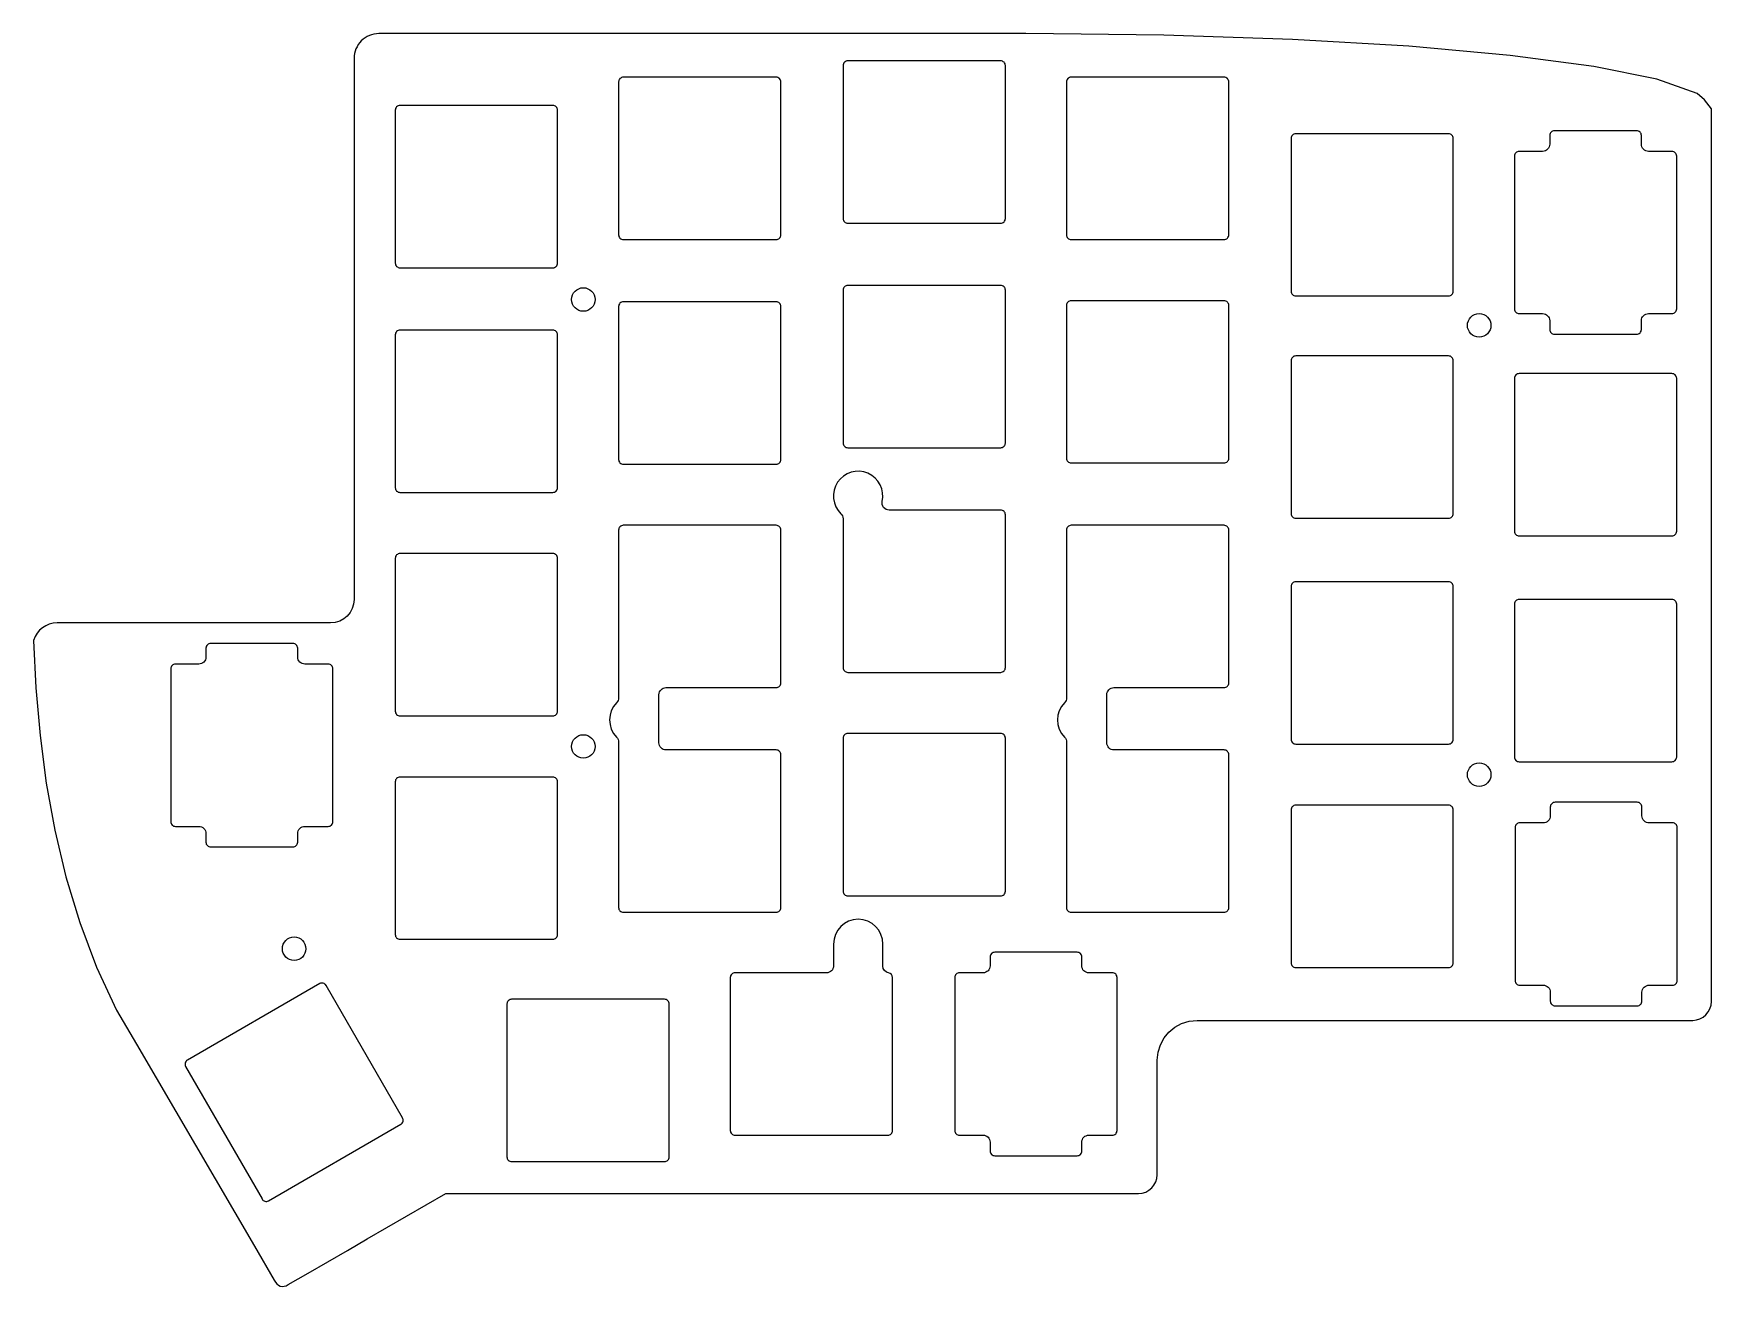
# Model space of a CAD drawing. Header units: millimetres. Extents: x 77 to 219, y -147 to -41.
import ezdxf

# ---------------------------------------------------------------- set-up
doc = ezdxf.new("R2010")
doc.units = ezdxf.units.MM
doc.layers.get('0').update_dxf_attribs({"linetype": 'CONTINUOUS'})

msp = doc.modelspace()

# ---------------------------------------------------------------- linework, layer by layer
for points in [[(102, -91.01), (78.74, -91.01, 0.328771), (76.73, -92.49), (76.93, -96.53), (77.29, -100.58), (77.82, -104.62), (78.55, -108.63), (79.49, -112.59), (80.67, -116.47), (82.1, -120.27), (83.8, -123.94), (85.48, -126.82), (87.16, -129.68), (88.83, -132.55), (90.51, -135.41), (92.18, -138.28), (93.86, -141.15), (95.53, -144.01), (97.21, -146.88), (97.31, -147.05), (97.42, -147.2), (97.56, -147.32), (97.71, -147.39), (97.87, -147.42), (98.04, -147.41), (98.22, -147.36), (98.4, -147.27), (100.08, -146.3), (101.76, -145.33), (103.43, -144.36), (105.11, -143.39), (106.78, -142.42), (108.46, -141.45), (110.13, -140.48), (111.79, -139.52), (170.72, -139.52), (171.04, -139.49), (171.34, -139.4), (171.61, -139.25), (171.85, -139.05), (172.04, -138.82), (172.19, -138.54), (172.28, -138.24), (172.32, -137.93), (172.32, -128.2), (172.39, -127.51), (172.58, -126.88), (172.9, -126.3), (173.31, -125.8), (173.82, -125.38), (174.39, -125.07), (175.03, -124.87), (175.72, -124.8), (217.86, -124.8), (218.18, -124.77), (218.48, -124.67), (218.75, -124.53), (218.99, -124.33), (219.18, -124.09), (219.33, -123.82), (219.43, -123.52), (219.46, -123.2), (219.46, -47.31), (218.87, -46.54), (218.23, -45.98), (214.81, -44.78), (209.44, -43.7), (202.33, -42.76), (193.71, -41.98), (183.82, -41.4), (172.89, -41.03), (161.15, -40.9), (106.1, -40.9, 0.414214), (104, -43), (104, -89.01, -0.414202)], [(145.6, -56.62, 0.414214), (146, -57.02), (159, -57.02, 0.414214), (159.4, -56.62), (159.4, -43.62, 0.414214), (159, -43.22), (146, -43.22, 0.414214), (145.6, -43.62)], [(126.5, -58.01, 0.414214), (126.9, -58.41), (139.9, -58.41, 0.414214), (140.3, -58.01), (140.3, -45.01, 0.414214), (139.9, -44.61), (126.9, -44.61, 0.414214), (126.5, -45.01)], [(164.6, -58.01, 0.414214), (165, -58.41), (178, -58.41, 0.414214), (178.4, -58.01), (178.4, -45.01, 0.414214), (178, -44.61), (165, -44.61, 0.414214), (164.6, -45.01)], [(107.5, -60.41, 0.414214), (107.9, -60.81), (120.9, -60.81, 0.414214), (121.3, -60.41), (121.3, -47.41, 0.414214), (120.9, -47.01), (107.9, -47.01, 0.414214), (107.5, -47.41)], [(183.7, -62.81, 0.414214), (184.1, -63.21), (197.1, -63.21, 0.414214), (197.5, -62.81), (197.5, -49.81, 0.414214), (197.1, -49.41), (184.1, -49.41, 0.414214), (183.7, -49.81)], [(205.7, -66.06, 0.414214), (206.1, -66.46), (213.1, -66.46, 0.414214), (213.5, -66.06), (213.5, -65.31, -0.414214), (214.1, -64.71), (216.1, -64.71, 0.414214), (216.5, -64.31), (216.5, -51.31, 0.414214), (216.1, -50.91), (214.1, -50.91, -0.414214), (213.5, -50.31), (213.5, -49.56, 0.414214), (213.1, -49.16), (206.1, -49.16, 0.414214), (205.7, -49.56), (205.7, -50.31, -0.414214), (205.1, -50.91), (203.1, -50.91, 0.414214), (202.7, -51.31), (202.7, -64.31, 0.414214), (203.1, -64.71), (205.1, -64.71, -0.414214), (205.7, -65.31)], [(159.4, -62.71, 0.414214), (159, -62.31), (146, -62.31, 0.414214), (145.6, -62.71), (145.6, -75.71, 0.414214), (146, -76.11), (159, -76.11, 0.414214), (159.4, -75.71)], [(140.3, -64.11, 0.414214), (139.9, -63.71), (126.9, -63.71, 0.414214), (126.5, -64.11), (126.5, -77.11, 0.414214), (126.9, -77.51), (139.9, -77.51, 0.414214), (140.3, -77.11)], [(178.4, -64.01, 0.414214), (178, -63.61), (165, -63.61, 0.414214), (164.6, -64.01), (164.6, -77.01, 0.414214), (165, -77.41), (178, -77.41, 0.414214), (178.4, -77.01)], [(121.3, -66.51, 0.414214), (120.9, -66.11), (107.9, -66.11, 0.414214), (107.5, -66.51), (107.5, -79.51, 0.414214), (107.9, -79.91), (120.9, -79.91, 0.414214), (121.3, -79.51)], [(183.7, -81.71, 0.414214), (184.1, -82.11), (197.1, -82.11, 0.414214), (197.5, -81.71), (197.5, -68.71, 0.414214), (197.1, -68.31), (184.1, -68.31, 0.414214), (183.7, -68.71)], [(202.7, -83.21, 0.414214), (203.1, -83.61), (216.1, -83.61, 0.414214), (216.5, -83.21), (216.5, -70.21, 0.414214), (216.1, -69.81), (203.1, -69.81, 0.414214), (202.7, -70.21)], [(145.6, -94.81, 0.414214), (146, -95.21), (159, -95.21, 0.414214), (159.4, -94.81), (159.4, -81.81, 0.414214), (159, -81.41), (149.51, -81.41, -0.48148), (148.92, -80.68, 1.709736), (145.41, -81.72, -0.202859), (145.6, -82.15)], [(126.5, -115.21, 0.414214), (126.9, -115.61), (139.9, -115.61, 0.414214), (140.3, -115.21), (140.3, -102.21, 0.414214), (139.9, -101.81), (130.53, -101.81, -0.414214), (129.93, -101.21), (129.93, -97.11, -0.414214), (130.53, -96.51), (139.9, -96.51, 0.414214), (140.3, -96.11), (140.3, -83.11, 0.414214), (139.9, -82.71), (126.9, -82.71, 0.414214), (126.5, -83.11), (126.5, -97.37, -0.196065), (126.33, -97.79, 0.407807), (126.33, -100.73, -0.196065), (126.5, -101.15)], [(178, -115.61, 0.414214), (178.4, -115.21), (178.4, -102.21, 0.414214), (178, -101.81), (168.63, -101.81, -0.414214), (168.03, -101.21), (168.03, -97.11, -0.414214), (168.63, -96.51), (178, -96.51, 0.414214), (178.4, -96.11), (178.4, -83.11, 0.414214), (178, -82.71), (165, -82.71, 0.414214), (164.6, -83.11), (164.6, -97.37, -0.196065), (164.43, -97.79, 0.407807), (164.43, -100.73, -0.196065), (164.6, -101.15), (164.6, -115.21, 0.414214), (165, -115.61)], [(107.5, -98.51, 0.414214), (107.9, -98.91), (120.9, -98.91, 0.414214), (121.3, -98.51), (121.3, -85.51, 0.414214), (120.9, -85.11), (107.9, -85.11, 0.414214), (107.5, -85.51)], [(183.7, -100.91, 0.414214), (184.1, -101.31), (197.1, -101.31, 0.414214), (197.5, -100.91), (197.5, -87.91, 0.414214), (197.1, -87.51), (184.1, -87.51, 0.414214), (183.7, -87.91)], [(202.7, -102.41, 0.414214), (203.1, -102.81), (216.1, -102.81, 0.414214), (216.5, -102.41), (216.5, -89.41, 0.414214), (216.1, -89.01), (203.1, -89.01, 0.414214), (202.7, -89.41)], [(91.4, -109.66, 0.414214), (91.8, -110.06), (98.8, -110.06, 0.414214), (99.2, -109.66), (99.2, -108.91, -0.414214), (99.8, -108.31), (101.8, -108.31, 0.414214), (102.2, -107.91), (102.2, -94.91, 0.414214), (101.8, -94.51), (99.8, -94.51, -0.414214), (99.2, -93.91), (99.2, -93.16, 0.414214), (98.8, -92.76), (91.8, -92.76, 0.414214), (91.4, -93.16), (91.4, -93.91, -0.414214), (90.8, -94.51), (88.8, -94.51, 0.414214), (88.4, -94.91), (88.4, -107.91, 0.414214), (88.8, -108.31), (90.8, -108.31, -0.414214), (91.4, -108.91)], [(159.4, -100.81, 0.414214), (159, -100.41), (146, -100.41, 0.414214), (145.6, -100.81), (145.6, -113.81, 0.414214), (146, -114.21), (159, -114.21, 0.414214), (159.4, -113.81)], [(107.5, -117.51, 0.414214), (107.9, -117.91), (120.9, -117.91, 0.414214), (121.3, -117.51), (121.3, -104.51, 0.414214), (120.9, -104.11), (107.9, -104.11, 0.414214), (107.5, -104.51)], [(197.5, -106.91, 0.414214), (197.1, -106.51), (184.1, -106.51, 0.414214), (183.7, -106.91), (183.7, -119.91, 0.414214), (184.1, -120.31), (197.1, -120.31, 0.414214), (197.5, -119.91)], [(213.55, -106.66, 0.414214), (213.15, -106.26), (206.15, -106.26, 0.414214), (205.75, -106.66), (205.75, -107.41, -0.414214), (205.15, -108.01), (203.15, -108.01, 0.414214), (202.75, -108.41), (202.75, -121.41, 0.414214), (203.15, -121.81), (205.15, -121.81, -0.414214), (205.75, -122.41), (205.75, -123.16, 0.414214), (206.15, -123.56), (213.15, -123.56, 0.414214), (213.55, -123.16), (213.55, -122.41, -0.414214), (214.15, -121.81), (216.15, -121.81, 0.414214), (216.55, -121.41), (216.55, -108.41, 0.414214), (216.15, -108.01), (214.15, -108.01, -0.414214), (213.55, -107.41)], [(136, -134.16, 0.414214), (136.4, -134.56), (149.4, -134.56, 0.414214), (149.8, -134.16), (149.8, -121.16, 0.362144), (149.47, -120.77, -0.362144), (148.98, -120.18), (148.98, -118.31, 1), (144.78, -118.31), (144.78, -120.16, -0.414214), (144.18, -120.76), (136.4, -120.76, 0.414214), (136, -121.16)], [(158.1, -135.91, 0.414214), (158.5, -136.31), (165.5, -136.31, 0.414214), (165.9, -135.91), (165.9, -135.16, -0.414214), (166.5, -134.56), (168.5, -134.56, 0.414214), (168.9, -134.16), (168.9, -121.16, 0.414214), (168.5, -120.76), (166.5, -120.76, -0.414214), (165.9, -120.16), (165.9, -119.41, 0.414214), (165.5, -119.01), (158.5, -119.01, 0.414214), (158.1, -119.41), (158.1, -120.16, -0.414214), (157.5, -120.76), (155.5, -120.76, 0.414214), (155.1, -121.16), (155.1, -134.16, 0.414214), (155.5, -134.56), (157.5, -134.56, -0.414214), (158.1, -135.16)], [(96.17, -139.99, 0.414214), (96.72, -140.14), (107.98, -133.64, 0.414214), (108.12, -133.09), (101.62, -121.83, 0.414214), (101.08, -121.68), (89.82, -128.18, 0.414214), (89.67, -128.73)], [(117, -136.41, 0.414214), (117.4, -136.81), (130.4, -136.81, 0.414214), (130.8, -136.41), (130.8, -123.41, 0.414214), (130.4, -123.01), (117.4, -123.01, 0.414214), (117, -123.41)]]:
    msp.add_lwpolyline(points, format="xyb", close=True)
for centre in [(123.5, -63.51), (199.7, -65.71), (123.5, -101.51), (199.7, -103.91), (98.9, -118.71)]:
    msp.add_circle(centre, 1)

doc.saveas('drawing.dxf')
